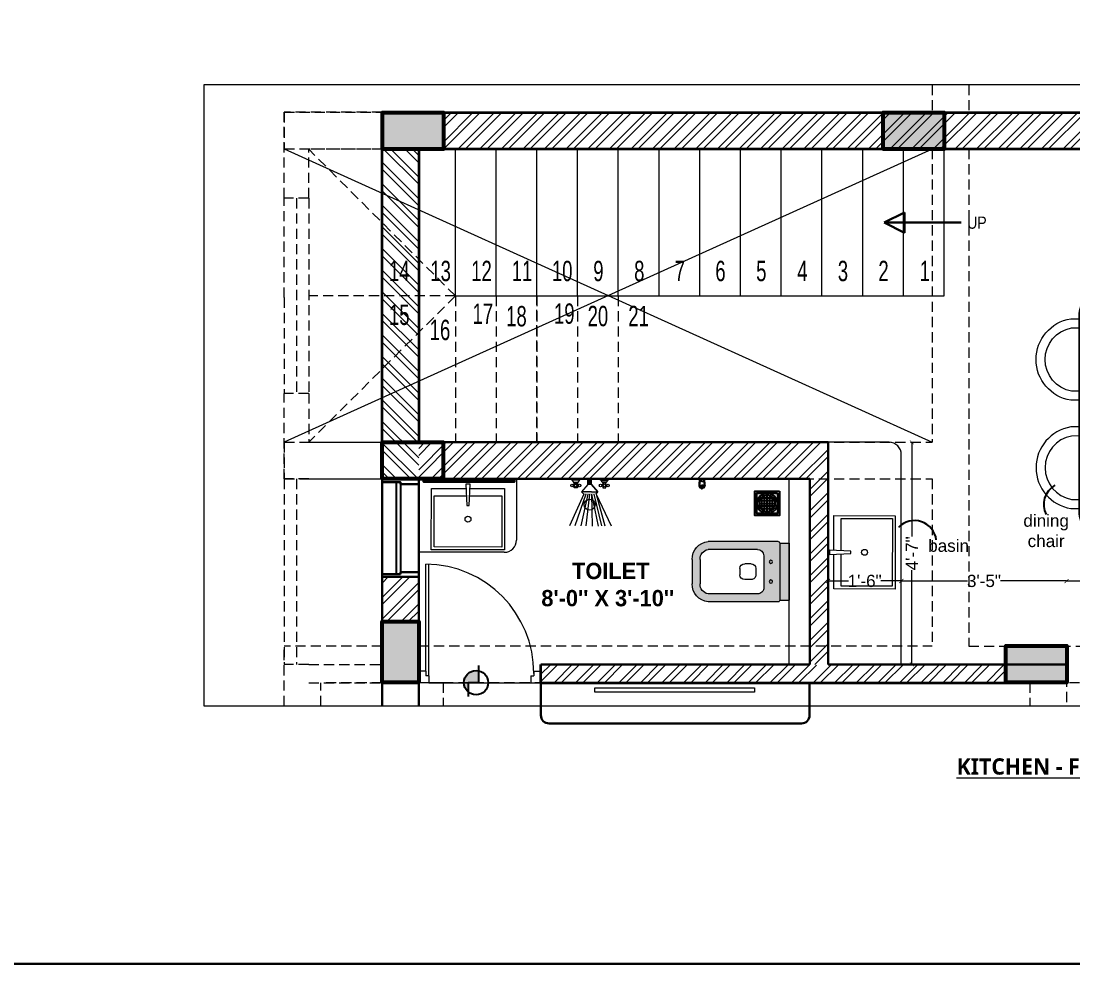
# Model space of a CAD drawing. Header units: inches. Extents: x 3324238 to 135265466, y -1036581 to 20094598.
# Drawn here: x 3354882.6 to 3355140.9, y -519434.8 to -519203.4 of the extents above; entities that cross this region are included whole.
import ezdxf

# ---------------------------------------------------------------- set-up
doc = ezdxf.new("R2010")
doc.units = ezdxf.units.IN
doc.header["$MEASUREMENT"] = 0
doc.header["$PDMODE"] = 3
doc.linetypes.add('00 . GROUND FLOOR$0$DASHED', pattern=[0.75, 0.5, -0.25])
doc.linetypes.add('HIDDEN', pattern=[0.375, 0.25, -0.125])
for name, color, linetype, lineweight in [('1 FOOTING', 10, 'Continuous', 15), ('1. Walls', 7, 'Continuous', 53), ('dim05', 1, 'Continuous', 13), ('DOOR-WINDOW', 5, 'Continuous', 0), ('FUR1', 15, 'Continuous', 0), ('FURNITURE', 32, 'Continuous', 13), ('Labelling', 1, 'Continuous', 25), ('Text', 7, 'Continuous', 15), ('UTILITY', 48, 'Continuous', 9), ('wall', 7, 'Continuous', 30)]:
    doc.layers.add(name, color=color, linetype=linetype, lineweight=lineweight)
for name, color, linetype in [('AR HATCH-7', 7, 'Continuous'), ('SANIT', 232, 'Continuous'), ('str coll', 6, 'Continuous'), ('WC-DET', 8, 'Continuous'), ('WIN', 250, 'Continuous')]:
    doc.layers.add(name, color=color, linetype=linetype)
doc.layers.add('hatch', color=253, linetype='Continuous', lineweight=0, transparency=0.4)
doc.styles.add('100', font='arial.ttf', dxfattribs={"width": 0.65, "height": 100})
doc.styles.get("Standard").update_dxf_attribs({"font": 'GOTHIC.TTF'})
doc.styles.add('style4', font='ARIALN.TTF')
doc.styles.add('The Thakors 3 inches', font='arial.ttf', dxfattribs={"height": 3})
doc.dimstyles.new('The Thakors 3 inches', dxfattribs={"dimtxt": 3, "dimasz": 1, "dimexe": 0.179993, "dimexo": 0.0625, "dimgap": 0.089996, "dimtad": 0, "dimzin": 0, "dimdsep": 46, "dimlunit": 4, "dimtxsty": 'The Thakors 3 inches', "dimblk": 'ARCHTICK', "dimcen": 0.089996, "dimclrd": 5, "dimclre": 5, "dimclrt": 1, "dimadec": 0, "dimazin": 0, "dimtfac": 0.799988, "dimtofl": 0, "dimtmove": 1, "dimatfit": 3, "dimfxl": 1, "dimtolj": 1, "dimtzin": 0, "dimlwd": 5, "dimlwe": 13, "dimarcsym": 0})

# ---------------------------------------------------------------- blocks, each defined once
blk = doc.blocks.new('SD DSD')
at = {"layer": 'FURNITURE'}
for p, q in [((3348486.7, -514623.32), (3348486.68, -514619.42)), ((3348502.23, -514619.34), (3348502.25, -514623.25)), ((3348486.7, -514623.32), (3348502.25, -514623.25)), ((3348483.69, -514625.26), (3348479.79, -514625.25)), ((3348483.69, -514625.26), (3348483.66, -514640.81)), ((3348505.76, -514625.26), (3348509.66, -514625.25)), ((3348505.76, -514625.26), (3348505.79, -514640.81)), ((3348479.75, -514640.8), (3348483.66, -514640.81)), ((3348509.7, -514640.8), (3348505.79, -514640.81)), ((3348479.75, -514651.77), (3348483.66, -514651.76)), ((3348483.69, -514667.31), (3348483.66, -514651.76)), ((3348505.76, -514667.31), (3348505.79, -514651.76)), ((3348509.7, -514651.77), (3348505.79, -514651.76)), ((3348483.69, -514667.31), (3348479.79, -514667.32)), ((3348486.7, -514669.25), (3348486.68, -514673.16)), ((3348486.7, -514669.25), (3348502.25, -514669.32)), ((3348502.23, -514673.23), (3348502.25, -514669.32)), ((3348505.76, -514667.31), (3348509.66, -514667.32))]:
    blk.add_line(p, q, dxfattribs=at)
at = {"layer": 'FURNITURE', "flags": 128}
for points in [[(3348502.23, -514621.56), (3348504.46, -514621.55), (3348504.42, -514614.17, 0.853613), (3348484.42, -514614.22), (3348484.46, -514621.65), (3348486.68, -514621.64)], [(3348502.22, -514619.34), (3348502.23, -514621.56), (3348502.2, -514614.36, 0.835758), (3348486.65, -514614.39), (3348486.67, -514619.42), (3348486.68, -514621.64)], [(3348481.97, -514640.8), (3348481.97, -514643.02), (3348474.58, -514643.01, -0.853613), (3348474.58, -514623.01), (3348482.01, -514623.02), (3348482.01, -514625.25)], [(3348507.48, -514640.8), (3348507.48, -514643.02), (3348514.87, -514643.01, 0.853613), (3348514.87, -514623.01), (3348507.44, -514623.02), (3348507.44, -514625.25)], [(3348479.75, -514640.79), (3348481.97, -514640.8), (3348474.77, -514640.78, -0.835758), (3348474.76, -514625.23), (3348479.79, -514625.24), (3348482.01, -514625.25)], [(3348509.7, -514640.79), (3348507.48, -514640.8), (3348514.68, -514640.78, 0.835758), (3348514.69, -514625.23), (3348509.66, -514625.24), (3348507.44, -514625.25)], [(3348481.97, -514651.77), (3348481.97, -514649.55), (3348474.58, -514649.57, 0.853613), (3348474.58, -514669.57), (3348482.01, -514669.55), (3348482.01, -514667.32)], [(3348507.48, -514651.77), (3348507.48, -514649.55), (3348514.87, -514649.57, -0.853613), (3348514.87, -514669.57), (3348507.44, -514669.55), (3348507.44, -514667.32)], [(3348479.75, -514651.78), (3348481.97, -514651.77), (3348474.77, -514651.79, 0.835758), (3348474.76, -514667.34), (3348479.79, -514667.33), (3348482.01, -514667.33)], [(3348509.7, -514651.78), (3348507.48, -514651.77), (3348514.68, -514651.79, -0.835758), (3348514.69, -514667.34), (3348509.66, -514667.33), (3348507.44, -514667.33)], [(3348502.23, -514671.01), (3348504.46, -514671.02), (3348504.42, -514678.4, -0.853613), (3348484.42, -514678.36), (3348484.46, -514670.92), (3348486.68, -514670.93)], [(3348502.22, -514673.23), (3348502.23, -514671.01), (3348502.2, -514678.21, -0.835758), (3348486.65, -514678.18), (3348486.67, -514673.16), (3348486.68, -514670.93)]]:
    blk.add_lwpolyline(points, format="xyb", dxfattribs=at)
at = {"layer": 'FURNITURE', "lineweight": 30}
blk.add_lwpolyline([(3348506.78, -514676.29), (3348482.68, -514676.29, -0.414214), (3348476.68, -514670.29), (3348476.68, -514622.29, -0.414214), (3348482.68, -514616.29), (3348506.78, -514616.29, -0.414214), (3348512.78, -514622.29), (3348512.78, -514670.29, -0.414214)], format="xyb", close=True, dxfattribs=at)
blk = doc.blocks.new('A$C3EC62B37')
at = {"layer": 'FURNITURE', "lineweight": 30, "ltscale": 0.25, "true_color": 0xffffff}
h = blk.add_hatch(color=7, dxfattribs=at)
h.dxf.hatch_style = 1
h.paths.add_polyline_path([(-12.22, 0), (-12.22, 2.35), (-26.26, 2.35), (-26.26, 0)])
h.paths.add_polyline_path([(-26.26, 2.35), (-12.22, 2.35, 0.414214), (-11.83, 2.74), (-11.83, 19.96, 0.388639), (-16.24, 23.87), (-22.38, 23.87, 0.379499), (-26.65, 19.96), (-26.65, 2.74, 0.414214)])
h.paths.add_polyline_path([(-15.35, 6.26), (-23.13, 6.26, -0.414214), (-24.7, 7.83), (-24.7, 19.96, -0.349567), (-22.37, 21.91), (-16.24, 21.91, -0.364948), (-13.78, 19.96), (-13.78, 7.83, -0.414214)], flags=16)
h.paths.add_polyline_path([(-18.46, 8.22), (-20.02, 8.22, -0.414214), (-21.2, 9.39), (-21.2, 10.96, -0.414214), (-20.02, 12.13), (-18.46, 12.13, -0.414214), (-17.28, 10.96), (-17.28, 9.39, -0.414214)], flags=0)
h.paths.add_polyline_path([(-22.06, 4.53, -1), (-21.27, 4.53, -1)], flags=16)
at = {"layer": 'FURNITURE', "color": 0, "linetype": 'ByBlock', "lineweight": -2}
for p, q in [((-22.24, 23.87), (-16.24, 23.87)), ((-22.24, 21.91), (-16.24, 21.91)), ((-26.65, 2.74), (-26.65, 19.96)), ((-24.7, 7.83), (-24.7, 19.96)), ((-13.78, 7.83), (-13.78, 19.96)), ((-11.83, 2.74), (-11.83, 19.96)), ((-21.2, 9.39), (-21.2, 10.96)), ((-20.02, 12.13), (-18.46, 12.13)), ((-17.28, 9.39), (-17.28, 10.96)), ((-20.02, 8.22), (-18.46, 8.22)), ((-23.13, 6.26), (-15.35, 6.26)), ((-26.26, 2.35), (-12.22, 2.35)), ((-26.26, 2.35), (-26.26, 0)), ((-26.26, 0), (-12.22, 0)), ((-26.26, 0), (-12.22, 0)), ((-12.22, 2.35), (-12.22, 0))]:
    blk.add_line(p, q, dxfattribs=at)
for centre in [(-21.66, 4.53), (-16.81, 4.53)]:
    blk.add_circle(centre, 0.391, dxfattribs=at)
for centre, radius, start, end in [((-22.31, 19.5), 4.37, 89.0873, 174.0395), ((-16.17, 19.5), 4.37, 5.9605, 90.9127), ((-22.31, 19.48), 2.44, 88.437, 168.6348), ((-16.17, 19.48), 2.44, 11.3652, 91.563), ((-20.02, 10.96), 1.17, 90, 180), ((-18.46, 10.96), 1.17, 0, 90), ((-23.13, 7.83), 1.57, 180, 270), ((-20.02, 9.39), 1.17, 180, 270), ((-18.46, 9.39), 1.17, 270, 0), ((-15.35, 7.83), 1.57, 270, 0), ((-26.26, 2.74), 0.391, 180, 270), ((-12.22, 2.74), 0.391, 270, 0)]:
    blk.add_arc(centre, radius, start, end, dxfattribs=at)
blk = doc.blocks.new('A$C07311617')
at = {"layer": 'UTILITY'}
h = blk.add_hatch(color=7, dxfattribs=at)
h.paths.add_polyline_path([(-3.13, 2.02), (-3.13, 0), (-3.74, 0), (-3.74, 0.46), (-3.74, 1.42)])
h.paths.add_polyline_path([(-3.13, 0), (-3.13, -0.46), (-3.13, -2.02), (-3.74, -1.59), (-3.74, -0.46), (-3.74, 0)])
h = blk.add_hatch(color=7, dxfattribs=at)
h.paths.add_polyline_path([(0, 0.46), (0, 0), (-1.35, 0), (-1.35, 0.46)])
h.paths.add_polyline_path([(0, 0), (0, -0.46), (-1.35, -0.46), (-1.35, 0)])
at = {"layer": 'UTILITY', "color": 7}
for p, q in [((-3.74, 1.42), (-11.52, 4.9)), ((-3.74, 0.94), (-11.52, 3.66)), ((-1.74, 3.79), (-1.74, 4.05)), ((-1.74, 2.99), (-1.74, 2.72)), ((-1.47, 3.79), (-1.47, 4.05)), ((-1.47, 2.99), (-1.47, 2.72)), ((-0.8, 3.9), (-0.8, 2.88)), ((-0.27, 2.44), (-0.27, 4.33)), ((-3.74, 0.46), (-11.52, 2.15)), ((-3.74, 0), (-11.52, 0.93)), ((-3.13, 2.02), (-3.74, 1.42)), ((-3.13, -0.46), (-3.13, 2.02)), ((-1.35, 0.46), (-3.13, 2.02)), ((-3.13, 0.46), (-3.13, 1.42)), ((-1.35, -0.46), (-1.35, 0.46)), ((-1.35, 0.46), (0, 0.46)), ((0, -0.46), (0, 0.46)), ((-3.74, -0.46), (-11.62, -0.61)), ((-3.74, -0.46), (-11.57, -2.09)), ((-3.74, -1.03), (-11.52, -2.96)), ((-3.74, -1.59), (-11.52, -5.3)), ((-3.74, -1.59), (-11.52, -3.73)), ((-3.74, -1.59), (-3.13, -2.02)), ((-3.13, -0.46), (-3.13, -2.02)), ((-1.35, -0.46), (-3.13, -2.02)), ((-1.35, -0.46), (0, -0.46)), ((-1.74, -3.22), (-1.74, -2.95)), ((-1.74, -4.02), (-1.74, -4.29)), ((-1.47, -3.22), (-1.47, -2.95)), ((-1.47, -4.02), (-1.47, -4.29)), ((-0.8, -4.13), (-0.8, -3.11)), ((-0.27, -2.68), (-0.27, -4.56))]:
    blk.add_line(p, q, dxfattribs=at)
for points in [[(-1.07, 2.99), (-2.14, 2.99), (-2.14, 3.79), (-1.07, 3.79)], [(-1.07, -3.22), (-2.14, -3.22), (-2.14, -4.02), (-1.07, -4.02)]]:
    blk.add_lwpolyline(points, close=True, dxfattribs=at)
for points in [[(-1.35, 0.46), (-3.13, 2.02)], [(-3.13, -2.02), (-1.35, -0.46)]]:
    blk.add_lwpolyline(points, dxfattribs=at)
for centre, radius in [((-1.6, 4.32), 0.298), ((-1.6, 3.39), 0.298), ((-1.6, 2.45), 0.298), ((-6.31, 0), 1.33), ((-1.6, -2.69), 0.298), ((-1.6, -3.62), 0.298), ((-1.6, -4.55), 0.298)]:
    blk.add_circle(centre, radius, dxfattribs=at)
for centre, start, end in [((-1.47, 5.26), 285.2551, 344.7449), ((-1.47, 1.52), 15.2551, 74.7449), ((-1.47, -1.75), 285.2551, 344.7449), ((-1.47, -5.49), 15.2551, 74.7449)]:
    blk.add_arc(centre, 1.52, start, end, dxfattribs=at)
blk = doc.blocks.new('NAHNYsquare')
at = {"color": 253}
for p, q in [((4.89, -2.32), (1.11, -2.32)), ((4.49, -1.65), (1.51, -1.65)), ((1.67, -4.48), (1.67, -1.49)), ((2.33, -4.87), (2.33, -1.1)), ((3, -0.99), (3, -4.99)), ((3.67, -4.87), (3.67, -1.1)), ((4.33, -4.48), (4.33, -1.49)), ((5, -2.99), (1, -2.99)), ((4.89, -3.65), (1.11, -3.65)), ((4.49, -4.32), (1.51, -4.32))]:
    blk.add_line(p, q, dxfattribs=at)
for points in [[(0, -5.99), (6, -5.99), (6, 0.01), (0, 0.01)], [(0.5, -5.49), (5.5, -5.49), (5.5, -0.49), (0.5, -0.49)]]:
    blk.add_lwpolyline(points, close=True)
for radius in [2.5, 2]:
    blk.add_circle((3, -2.99), radius)
blk = doc.blocks.new('A$C775F2B7C')
at = {"layer": 'WC-DET', "color": 7}
for points in [[(0.0199, 0.0758), (0.0069, 0.0758, 0.150223), (0, 0.0598), (0, 0.0369), (0.0069, 0.004, 0.333354), (0.0114, 0), (0.0248, 0), (0.0382, 0, 0.333354), (0.0427, 0.004), (0.0496, 0.0369), (0.0496, 0.0598, 0.150223), (0.0427, 0.0758), (0.0297, 0.0758)], [(0.025, 0.0202), (0.0118, 0.0202, -0.354974), (0.0072, 0.0233), (0, 0.0572)], [(0.0199, 0.0758), (0.0199, 0.0819, -0.414214), (0.0206, 0.0826), (0.0248, 0.0826)], [(0.0248, 0.0758), (0.0199, 0.0758, 0.150223)], [(0.0246, 0.0202), (0.0378, 0.0202, 0.354974), (0.0423, 0.0233), (0.0496, 0.0572)], [(0.0297, 0.0758), (0.0297, 0.0819, 0.414214), (0.0289, 0.0826), (0.0248, 0.0826)]]:
    blk.add_lwpolyline(points, format="xyb", dxfattribs=at)
at = {"layer": 'WC-DET'}
for points in [[(0, 0.0575), (0.0248, 0.0575)], [(0.0005, 0.0627), (0.0248, 0.0627)], [(0.0011, 0.0651), (0.0248, 0.0651)], [(0.0485, 0.0651), (0.0248, 0.0651)], [(0.0491, 0.0627), (0.0248, 0.0627)], [(0.0496, 0.0575), (0.0248, 0.0575)]]:
    blk.add_lwpolyline(points, dxfattribs=at)
at = {"layer": 'WC-DET', "color": 7}
blk.add_lwpolyline([(0.0297, 0.0758), (0.0248, 0.0758)], dxfattribs=at)
blk = doc.blocks.new('D 2.6 x 7')
at = {"layer": 'DOOR-WINDOW'}
for p, q in [((-2.83, 13.25), (-2.83, 15)), ((-2.83, 13.25), (-1.68, 13.25)), ((-1.68, 12.5), (-1.68, 13.25)), ((0, 12.5), (0, 15)), ((-1.68, 12.5), (0, 12.5)), ((0, -12.5), (0, 12.5)), ((-1.68, -12.5), (-29.1, -12.5)), ((-1.68, -12.5), (0, -12.5)), ((-1.68, -12.5), (-1.68, -13.25)), ((0, -12.5), (0, -15)), ((-2.83, -13.25), (-29.09, -13.25)), ((-2.83, -13.25), (-1.68, -13.25)), ((-2.83, -13.25), (-2.83, -15))]:
    blk.add_line(p, q, dxfattribs=at)
blk.add_arc((-2.4, -13.45), 26.7, 89.6398, 179.5736, dxfattribs=at)
blk = doc.blocks.new('DF DF D')
at = {"layer": 'WIN'}
h = blk.add_hatch(color=256, dxfattribs=at)
h.dxf.hatch_style = 1
h.paths.add_polyline_path([(3351769.17, -515756.21), (3351769.17, -515753.29, 0.049939), (3351768.58, -515753.23, 0.699776), (3351766.66, -515758.48), (3351766.66, -515756.21)])
blk.add_lwpolyline([(3351769.17, -515752), (3351769.17, -515756.21), (3351766.66, -515756.21), (3351766.66, -515759.61)], dxfattribs=at)
blk.add_circle((3351768.58, -515756.21), 2.98, dxfattribs=at)
blk = doc.blocks.new('_ArchTick')
at = {"color": 0, "linetype": 'ByBlock', "const_width": 0.15}
blk.add_lwpolyline([(-0.5, -0.5), (0.5, 0.5)], dxfattribs=at)
blk = doc.blocks.new('*D209')
at = {"layer": 'Defpoints', "color": 0, "lineweight": 30, "ltscale": 4, "transparency": 16777216}
for p in [(3355145.56, -519329.76), (3355148.46, -519329.76, -0.04), (3355139.33, -519356.8, 0.07)]:
    blk.add_point(p, dxfattribs=at)
at = {"layer": 'dim05', "color": 5, "lineweight": 5, "ltscale": 4, "transparency": 16777216}
for p, q in [((3355145.56, -519329.76), (3355145.56, -519339.17)), ((3355145.56, -519356.8), (3355145.56, -519347.38))]:
    blk.add_line(p, q, dxfattribs=at)
for p, rotation in [((3355145.56, -519329.76), 90), ((3355145.56, -519356.8), 270)]:
    blk.add_blockref('_ArchTick', p, dxfattribs=dict(at, rotation=rotation))
at = {"layer": 'dim05', "color": 1, "lineweight": 5, "ltscale": 4, "transparency": 16777216, "insert": (3355145.56, -519343.28), "char_height": 3, "attachment_point": 5, "rotation": 90, "style": 'The Thakors 3 inches'}
blk.add_mtext('\\A1;2\'-3"', dxfattribs=at)
blk = doc.blocks.new('*D255')
at = {"layer": 'Defpoints', "color": 0, "lineweight": 30, "ltscale": 4, "transparency": 16777216}
for p in [(3355139.33, -519340.84), (3355139.33, -519356.8, -0.1), (3355187.23, -519361.3, -0.17)]:
    blk.add_point(p, dxfattribs=at)
at = {"layer": 'dim05', "color": 5, "lineweight": 5, "ltscale": 4, "transparency": 16777216}
for p, q in [((3355139.33, -519340.84), (3355161.75, -519340.84)), ((3355187.23, -519340.84), (3355164.81, -519340.84))]:
    blk.add_line(p, q, dxfattribs=at)
at = {"layer": 'dim05', "color": 5, "lineweight": 5, "ltscale": 4, "transparency": 16777216, "rotation": 180}
blk.add_blockref('_ArchTick', (3355139.33, -519340.84), dxfattribs=at)
at = {"layer": 'dim05', "color": 5, "lineweight": 5, "ltscale": 4, "transparency": 16777216}
blk.add_blockref('_ArchTick', (3355187.23, -519340.84), dxfattribs=at)
at = {"layer": 'dim05', "color": 1, "lineweight": 5, "ltscale": 4, "transparency": 16777216, "insert": (3355163.28, -519340.84), "char_height": 3, "attachment_point": 5, "style": 'The Thakors 3 inches'}
blk.add_mtext("\\A1;4'", dxfattribs=at)
blk = doc.blocks.new('*D256')
at = {"layer": 'Defpoints', "color": 0, "lineweight": 30, "ltscale": 4, "transparency": 16777216}
for p in [(3355080.76, -519340.84), (3355080.76, -519361.3, -0.17), (3355098.76, -519361.26, -0.06)]:
    blk.add_point(p, dxfattribs=at)
at = {"layer": 'dim05', "color": 5, "lineweight": 5, "ltscale": 4, "transparency": 16777216}
for p, q in [((3355080.76, -519340.84), (3355085.82, -519340.84)), ((3355098.76, -519340.84), (3355093.7, -519340.84))]:
    blk.add_line(p, q, dxfattribs=at)
at = {"layer": 'dim05', "color": 5, "lineweight": 5, "ltscale": 4, "transparency": 16777216, "rotation": 180}
blk.add_blockref('_ArchTick', (3355080.76, -519340.84), dxfattribs=at)
at = {"layer": 'dim05', "color": 5, "lineweight": 5, "ltscale": 4, "transparency": 16777216}
blk.add_blockref('_ArchTick', (3355098.76, -519340.84), dxfattribs=at)
at = {"layer": 'dim05', "color": 1, "lineweight": 5, "ltscale": 4, "transparency": 16777216, "insert": (3355089.76, -519340.84), "char_height": 3, "attachment_point": 5, "style": 'The Thakors 3 inches'}
blk.add_mtext('\\A1;1\'-6"', dxfattribs=at)
blk = doc.blocks.new('*D257')
at = {"layer": 'Defpoints', "color": 0, "lineweight": 30, "ltscale": 4, "transparency": 16777216}
for p in [(3355139.33, -519340.84), (3355139.33, -519356.74), (3355098.76, -519361.2)]:
    blk.add_point(p, dxfattribs=at)
at = {"layer": 'dim05', "color": 5, "lineweight": 5, "ltscale": 4, "transparency": 16777216}
for p, q in [((3355098.76, -519340.84), (3355114.97, -519340.84)), ((3355139.33, -519340.84), (3355123.12, -519340.84))]:
    blk.add_line(p, q, dxfattribs=at)
at = {"layer": 'dim05', "color": 5, "lineweight": 5, "ltscale": 4, "transparency": 16777216, "rotation": 180}
blk.add_blockref('_ArchTick', (3355098.76, -519340.84), dxfattribs=at)
at = {"layer": 'dim05', "color": 5, "lineweight": 5, "ltscale": 4, "transparency": 16777216}
blk.add_blockref('_ArchTick', (3355139.33, -519340.84), dxfattribs=at)
at = {"layer": 'dim05', "color": 1, "lineweight": 5, "ltscale": 4, "transparency": 16777216, "insert": (3355119.05, -519340.84), "char_height": 3, "attachment_point": 5, "style": 'The Thakors 3 inches'}
blk.add_mtext('\\A1;3\'-5"', dxfattribs=at)
blk = doc.blocks.new('*D258')
at = {"layer": 'Defpoints', "color": 0, "lineweight": 30, "ltscale": 4, "transparency": 16777216}
for p in [(3355092.28, -519306.8, -0.06), (3355101.35, -519306.8), (3355098.76, -519361.3)]:
    blk.add_point(p, dxfattribs=at)
at = {"layer": 'dim05', "color": 5, "lineweight": 5, "ltscale": 4, "transparency": 16777216}
for p, q in [((3355101.35, -519306.8), (3355101.35, -519329.91)), ((3355101.35, -519361.3), (3355101.35, -519338.19))]:
    blk.add_line(p, q, dxfattribs=at)
for p, rotation in [((3355101.35, -519306.8), 90), ((3355101.35, -519361.3), 270)]:
    blk.add_blockref('_ArchTick', p, dxfattribs=dict(at, rotation=rotation))
at = {"layer": 'dim05', "color": 1, "lineweight": 5, "ltscale": 4, "transparency": 16777216, "insert": (3355101.35, -519334.05), "char_height": 3, "attachment_point": 5, "rotation": 90, "style": 'The Thakors 3 inches'}
blk.add_mtext('\\A1;4\'-7"', dxfattribs=at)

msp = doc.modelspace()

# ---------------------------------------------------------------- hatches: boundary and pattern name
at = {"layer": 'AR HATCH-7', "lineweight": 5, "true_color": 0x939598}
h = msp.add_hatch(color=252, dxfattribs=at)
h.dxf.hatch_style = 1
h.paths.add_polyline_path([(3354986.28, -519225.855), (3354986.28, -519234.855), (3354971.28, -519234.855), (3354971.28, -519225.855)])
h = msp.add_hatch(color=252, dxfattribs=at)
h.dxf.hatch_style = 1
h.paths.add_polyline_path([(3355109.199, -519225.855), (3355109.199, -519234.855), (3355094.199, -519234.855), (3355094.199, -519225.855)])
h = msp.add_hatch(color=252, dxfattribs=at)
h.dxf.hatch_style = 1
h.paths.add_polyline_path([(3354971.265, -519350.795), (3354980.265, -519350.795), (3354980.265, -519365.795), (3354971.265, -519365.795)])
h = msp.add_hatch(color=252, dxfattribs=at)
h.dxf.hatch_style = 1
h.paths.add_polyline_path([(3355139.332, -519356.8), (3355139.332, -519365.8), (3355124.332, -519365.8), (3355124.332, -519356.8)])
at = {"layer": 'hatch', "lineweight": 15, "true_color": 0x636466}
h = msp.add_hatch(dxfattribs=at)
h.set_pattern_fill('ANSI32', color=251, scale=10, angle=360)
h.set_pattern_definition([(45, (14596.125, -5189.5672), (-2.6516504294, 2.6516504294), []), (45, (14597.893, -5189.5672), (-2.6516504294, 2.6516504294), [])])
h.paths.add_polyline_path([(3354986.28, -519225.855), (3354986.28, -519234.855), (3355173.883, -519234.88), (3355173.883, -519225.859)])
h = msp.add_hatch(dxfattribs=at)
h.set_pattern_fill('ANSI32', color=251, scale=10, angle=450)
h.set_pattern_definition([(135, (2840934.7332, -3859705.9532), (-2.6516504294, -2.6516504294), []), (135, (2840934.7332, -3859704.1855), (-2.6516504294, -2.6516504294), [])])
h.paths.add_polyline_path([(3354971.283, -519315.799), (3354980.266, -519315.799), (3354980.266, -519234.878), (3354971.266, -519234.832)])
h = msp.add_hatch(dxfattribs=at)
h.set_pattern_fill('ANSI32', color=251, scale=10, angle=360)
h.set_pattern_definition([(45, (3532.977, -189.1647), (-2.6516504294, 2.6516504294), []), (45, (3534.7446, -189.1647), (-2.6516504294, 2.6516504294), [])])
h.paths.add_polyline_path([(3355080.765, -519306.798), (3354980.265, -519306.799), (3354980.265, -519315.799), (3355076.265, -519315.798), (3355076.265, -519361.299), (3355080.765, -519361.298)])
at = {"layer": 'hatch', "ltscale": 10}
h = msp.add_hatch(dxfattribs=at)
h.set_pattern_fill('ANSI32', color=256, scale=10, angle=360, style=0)
h.set_pattern_definition([(45, (34727.048, -11555.163), (-2.6516504294, 2.6516504294), []), (45, (34728.816, -11555.163), (-2.6516504294, 2.6516504294), [])])
h.paths.add_polyline_path([(3354971.265, -519339.8), (3354980.265, -519339.8), (3354980.265, -519350.795), (3354971.265, -519350.795)])
at = {"layer": 'hatch', "lineweight": 15, "true_color": 0x636466}
h = msp.add_hatch(dxfattribs=at)
h.set_pattern_fill('ANSI32', color=251, scale=10, angle=360)
h.set_pattern_definition([(45, (14647.1483, -5324.908), (-2.6516504294, 2.6516504294), []), (45, (14648.916, -5324.908), (-2.6516504294, 2.6516504294), [])])
h.paths.add_polyline_path([(3355010.264, -519361.384), (3355010.265, -519365.713), (3355124.332, -519365.813), (3355124.332, -519361.536)])

# ---------------------------------------------------------------- linework, layer by layer
at = {"color": 4, "lineweight": 35, "elevation": -0.108}
msp.add_lwpolyline([(3354981.57, -519316.112), (3355003.701, -519316.112), (3355003.701, -519316.511), (3354981.57, -519316.511)], close=True, dxfattribs=at)
at = {"layer": '1 FOOTING', "color": 5, "linetype": 'HIDDEN', "lineweight": 15, "ltscale": 10}
for p, q in [((3355106.323, -519219.049, -0.14), (3355106.322, -519225.86, -0.14)), ((3355115.323, -519219.049, -0.14), (3355115.322, -519225.782, -0.14)), ((3354947.264, -519225.793, -0.027), (3355106.322, -519225.783, -0.027)), ((3354947.264, -519225.793, -0.027), (3354947.265, -519234.793, -0.027)), ((3355115.322, -519225.782, -0.027), (3355217.345, -519225.776, -0.027)), ((3354947.265, -519234.793, -0.027), (3355109.215, -519234.783, -0.027)), ((3355106.322, -519234.783, -0.14), (3355106.317, -519306.802, -0.14)), ((3355115.322, -519234.782, -0.14), (3355115.314, -519356.796, -0.14)), ((3355115.322, -519234.782, -0.027), (3355217.345, -519234.776, -0.027)), ((3354947.265, -519306.793, -0.027), (3354947.264, -519315.793, -0.027)), ((3354947.265, -519306.793, -0.027), (3355106.317, -519306.802, -0.14)), ((3354947.264, -519315.793, -0.027), (3355106.317, -519315.802, -0.14)), ((3354971.254, -519365.793, 0.041), (3354971.257, -519315.794, -0.044)), ((3354980.254, -519365.793, 0.041), (3354980.257, -519315.795, -0.044)), ((3355106.317, -519315.802, -0.14), (3355106.314, -519356.795, -0.14)), ((3354971.264, -519356.803, -0.073), (3354947.264, -519356.803, -0.09)), ((3354947.264, -519371.5, -0.084), (3354947.264, -519356.803, -0.09)), ((3354956.264, -519356.803, -0.09), (3354956.264, -519356.803, -0.09)), ((3354980.255, -519356.793, 0.039), (3355106.314, -519356.795, 0.014)), ((3355115.314, -519356.796, 0.012), (3355217.342, -519356.798, -0.008)), ((3355139.322, -519356.793, 0.041), (3355139.322, -519371.5, 0.035)), ((3354947.264, -519365.803, -0.09), (3354947.264, -519365.803, -0.09)), ((3354971.264, -519365.803, -0.073), (3354956.264, -519365.803, -0.084)), ((3354956.264, -519371.5, -0.084), (3354956.264, -519365.803, -0.086)), ((3354971.264, -519365.783, -0.06), (3354971.264, -519371.5, -0.059)), ((3354986.27, -519365.793, 0.038), (3355300.043, -519365.769, 0.012)), ((3354986.27, -519365.783, -0.06), (3354986.27, -519371.5, -0.059)), ((3355130.322, -519365.796, 0.037), (3355130.322, -519371.5, 0.034))]:
    msp.add_line(p, q, dxfattribs=at)
at = {"layer": '1 FOOTING', "color": 5, "linetype": 'ByBlock', "lineweight": 15, "ltscale": 3}
for p, q in [((3354947.265, -519234.793, -0.027), (3355106.317, -519306.802, -0.14)), ((3355106.322, -519234.855, -0.044), (3354947.265, -519306.793, -0.027))]:
    msp.add_line(p, q, dxfattribs=at)
at = {"layer": '1 FOOTING', "linetype": 'ByBlock', "lineweight": 15, "ltscale": 3}
for p, q in [((3354971.255, -519356.793, 0.041), (3354971.285, -519356.793, 0.041)), ((3355130.322, -519356.793, 0.041), (3355130.322, -519356.8, 0.041)), ((3354971.254, -519365.793, 0.041), (3354986.27, -519365.783, -0.06)), ((3354971.254, -519365.793, 0.041), (3354980.285, -519365.793, 0.039))]:
    msp.add_line(p, q, dxfattribs=at)
at = {"layer": '1. Walls', "color": 6, "lineweight": 53}
for points, elevation in [([(3354971.352, -519234.855), (3354971.352, -519225.855), (3354986.352, -519225.855), (3354986.352, -519234.855)], -0.044), ([(3355094.271, -519234.855), (3355094.271, -519225.855), (3355109.271, -519225.855), (3355109.271, -519234.855)], -0.044), ([(3354971.302, -519315.794), (3354971.302, -519306.794), (3354986.302, -519306.794), (3354986.302, -519315.794)], -0.044), ([(3354980.342, -519365.795), (3354971.342, -519365.795), (3354971.342, -519350.795), (3354980.342, -519350.795)], 0.023), ([(3355124.41, -519365.795), (3355124.41, -519356.795), (3355139.41, -519356.795), (3355139.41, -519365.795)], 0.023)]:
    msp.add_lwpolyline(points, close=True, dxfattribs=dict(at, elevation=elevation))
at = {"layer": 'DOOR-WINDOW', "color": 5, "lineweight": 30}
for p, q in [((3354971.266, -519316.549, -0.109), (3354971.266, -519339.15, -0.173)), ((3354980.265, -519317.049, -0.109), (3354980.265, -519338.649, -0.173))]:
    msp.add_line(p, q, dxfattribs=at)
at = {"layer": 'DOOR-WINDOW', "color": 5, "lineweight": 25}
for p, q in [((3354974.765, -519316.549, -0.11), (3354974.765, -519339.15, -0.172)), ((3354975.765, -519317.049, -0.111), (3354975.765, -519338.649, -0.171))]:
    msp.add_line(p, q, dxfattribs=at)
at = {"layer": 'FURNITURE', "lineweight": 30}
for p, q in [((3355010.265, -519373.799, -0.249), (3355010.265, -519365.799, -0.179)), ((3355076.242, -519365.78, -0.249), (3355076.242, -519373.799, -0.249)), ((3355074.242, -519375.799, -0.249), (3355012.265, -519375.799, -0.249))]:
    msp.add_line(p, q, dxfattribs=at)
at = {"layer": 'FURNITURE', "elevation": -0.039}
for points in [[(3354992.864, -519318.121), (3355001.375, -519318.135), (3355001.366, -519333.229), (3354983.366, -519333.208), (3354983.375, -519318.114), (3354991.887, -519318.12)], [(3354992.776, -519319.921), (3355000.653, -519319.935), (3355000.646, -519332.508), (3354984.087, -519332.489), (3354984.094, -519319.915), (3354991.972, -519319.92)], [(3355082.181, -519333.315), (3355082.195, -519324.804), (3355097.289, -519324.813), (3355097.269, -519342.813), (3355082.175, -519342.804), (3355082.18, -519334.292)], [(3355083.981, -519333.403), (3355083.995, -519325.525), (3355096.569, -519325.533), (3355096.549, -519342.092), (3355083.976, -519342.085), (3355083.981, -519334.206)]]:
    msp.add_lwpolyline(points, dxfattribs=at)
for points in [[(3354992.087, -519322.337), (3354992.658, -519322.337), (3354992.916, -519317.04), (3354991.836, -519317.04)], [(3355086.397, -519334.092), (3355086.397, -519333.52), (3355081.101, -519333.263), (3355081.1, -519334.343)]]:
    msp.add_lwpolyline(points, close=True, dxfattribs=at)
at = {"layer": 'FURNITURE', "color": 251, "lineweight": 18, "true_color": 0x636466, "elevation": -0.109}
msp.add_lwpolyline([(3355023.498, -519367.053), (3355062.718, -519367.053), (3355062.718, -519368.13), (3355023.498, -519368.13)], close=True, dxfattribs=at)
at = {"layer": 'FURNITURE'}
for centre in [(3354992.37, -519325.682, -0.039), (3355089.742, -519333.809, -0.039)]:
    msp.add_circle(centre, 0.72, dxfattribs=at)
at = {"layer": 'FURNITURE', "lineweight": 30}
for centre, start, end in [((3355012.265, -519373.799, -0.249), 180, 270.00004), ((3355074.242, -519373.799, -0.249), 270.00004, 0)]:
    msp.add_arc(centre, 2, start, end, dxfattribs=at)
at = {"layer": 'Labelling', "color": 1}
for centre, radius, start, end in [((3355139.132, -519322.078, -0.109), 5.427, 119.47419, 206.89339), ((3355101.983, -519331.412, -0.109), 5.4, 6.95134, 136.13262)]:
    msp.add_arc(centre, radius, start, end, dxfattribs=at)
at = {"layer": 'str coll', "color": 18, "lineweight": 30, "true_color": 0x000000}
for p, q in [((3355094.553, -519252.858, -0.109), (3355099.564, -519250.363, -0.109)), ((3355099.564, -519255.353, -0.109), (3355099.564, -519250.363, -0.109)), ((3355099.564, -519252.858, -0.109), (3355094.553, -519252.858, -0.109)), ((3355094.553, -519252.858, -0.109), (3355099.564, -519255.353, -0.109)), ((3355113.44, -519252.858, -0.109), (3355099.564, -519252.858, -0.109))]:
    msp.add_line(p, q, dxfattribs=at)
at = {"layer": 'str coll', "color": 5, "lineweight": 30}
msp.add_lwpolyline([(3354439.626, -518967.527), (3355710.483, -518967.527), (3355710.483, -519434.841), (3354439.626, -519434.841)], close=True, dxfattribs=at)
at = {"layer": 'str coll', "lineweight": 5, "elevation": -0.108}
msp.add_lwpolyline([(3355334.541, -519219.049), (3354927.525, -519219.049), (3354927.525, -519371.5), (3355334.541, -519371.5)], close=True, dxfattribs=at)
at = {"layer": 'str coll', "lineweight": 40}
for points, elevation in [([(3354986.28, -519225.855), (3354986.28, -519234.855), (3354971.28, -519234.855), (3354971.28, -519225.855)], -0.109), ([(3355109.199, -519225.855), (3355109.199, -519234.855), (3355094.199, -519234.855), (3355094.199, -519225.855)], -0.109), ([(3354971.265, -519350.795), (3354980.265, -519350.795), (3354980.265, -519365.795), (3354971.265, -519365.795)], -0.041), ([(3355139.332, -519356.8), (3355139.332, -519365.8), (3355124.332, -519365.8), (3355124.332, -519356.8)], -0.041)]:
    msp.add_lwpolyline(points, close=True, dxfattribs=dict(at, elevation=elevation))
at = {"layer": 'wall', "color": 252, "linetype": '00 . GROUND FLOOR$0$DASHED', "lineweight": 15, "ltscale": 5, "true_color": 0x939598}
for p, q in [((3354971.265, -519225.8, -0.109), (3354947.265, -519225.8, -0.109)), ((3354947.265, -519225.859, -0.109), (3354947.265, -519225.8, -0.109)), ((3354947.265, -519246.875, -0.107), (3354947.265, -519225.859, -0.11)), ((3354971.265, -519234.859, -0.109), (3354953.265, -519234.859, -0.109)), ((3354989.282, -519270.861, -0.109), (3354953.265, -519234.861, -0.109)), ((3354953.265, -519246.875, -0.107), (3354953.265, -519234.861, -0.109)), ((3355009.265, -519306.799, -0.109), (3355009.265, -519234.859, -0.109)), ((3354947.264, -519271.293, -0.109), (3354947.265, -519246.875, -0.109)), ((3354953.265, -519246.875, -0.109), (3354947.265, -519246.875, -0.109)), ((3354950.265, -519246.875, -0.109), (3354950.265, -519294.798, -0.109)), ((3354953.265, -519246.875, -0.109), (3354953.265, -519294.798, -0.109)), ((3354947.264, -519271.293, -0.109), (3354947.265, -519294.798, -0.109)), ((3354989.282, -519270.861, -0.109), (3354953.264, -519270.861, -0.109)), ((3354989.282, -519270.861, -0.109), (3354953.264, -519306.789, -0.109)), ((3354989.282, -519270.861, -0.109), (3354989.282, -519306.799, -0.109)), ((3354999.282, -519270.861, -0.109), (3354999.282, -519306.799, -0.109)), ((3355009.282, -519270.861, -0.109), (3355009.282, -519306.799, -0.109)), ((3355019.299, -519270.862, -0.109), (3355019.299, -519306.799, -0.109)), ((3355029.283, -519270.861, -0.109), (3355029.283, -519306.799, -0.109)), ((3354947.265, -519315.799, -0.109), (3354947.265, -519294.798, -0.109)), ((3354953.265, -519294.798, -0.109), (3354947.265, -519294.798, -0.109)), ((3354953.265, -519294.798, -0.107), (3354953.264, -519306.789, -0.109)), ((3354953.264, -519306.789, -0.109), (3354971.265, -519306.789, -0.109)), ((3354953.265, -519315.799, -0.109), (3354947.265, -519315.799, -0.109)), ((3354947.265, -519315.799, -0.109), (3354947.265, -519361.299, -0.179)), ((3354950.265, -519315.799, -0.109), (3354950.265, -519361.299, -0.179)), ((3354953.265, -519315.799, -0.109), (3354971.265, -519315.799, -0.109)), ((3354953.265, -519361.299, -0.179), (3354947.265, -519361.299, -0.179)), ((3354953.265, -519361.299, -0.179), (3354971.265, -519361.299, -0.179)), ((3354953.265, -519365.801, -0.109), (3354971.265, -519365.801, -0.109))]:
    msp.add_line(p, q, dxfattribs=at)
at = {"layer": 'wall', "lineweight": 5}
for p, q in [((3354989.282, -519270.861, -0.109), (3354989.283, -519234.858, -0.109)), ((3354999.282, -519270.861, -0.109), (3354999.283, -519234.858, -0.109)), ((3355009.282, -519270.861, -0.109), (3355009.283, -519234.859, -0.109)), ((3355019.282, -519270.861, -0.109), (3355019.283, -519234.859, -0.109)), ((3355029.283, -519270.861, -0.109), (3355029.283, -519234.859, -0.109)), ((3355039.283, -519270.861, -0.109), (3355039.283, -519234.859, -0.109)), ((3355049.283, -519270.861, -0.109), (3355049.283, -519234.859, -0.109)), ((3355059.283, -519270.861, -0.109), (3355059.283, -519234.859, -0.109)), ((3355069.283, -519270.861, -0.109), (3355069.283, -519234.859, -0.109)), ((3355079.283, -519270.861, -0.109), (3355079.283, -519234.859, -0.109)), ((3355089.283, -519270.861, -0.109), (3355089.283, -519234.859, -0.109)), ((3355099.283, -519270.861, -0.109), (3355099.283, -519234.859, -0.109)), ((3355109.283, -519270.861, -0.109), (3355109.283, -519234.859, -0.109)), ((3355119.283, -519234.987, -0.109), (3355119.283, -519234.859, -0.109)), ((3355129.283, -519234.996, -0.109), (3355129.283, -519234.859, -0.109)), ((3354977.261, -519263.859, -0.109), (3354977.261, -519263.858, -0.109)), ((3354977.261, -519263.859, -0.109), (3354977.261, -519263.858, -0.109)), ((3354977.261, -519263.859, -0.109), (3354977.261, -519263.858, -0.109)), ((3354977.261, -519263.859, -0.109), (3354977.261, -519263.858, -0.109)), ((3354989.282, -519270.861, -0.109), (3355109.283, -519270.861, -0.109)), ((3354989.282, -519270.861, -0.109), (3355109.283, -519270.861, -0.109))]:
    msp.add_line(p, q, dxfattribs=at)
at = {"layer": 'wall', "lineweight": 30}
for p, q in [((3354980.265, -519306.799, -0.109), (3355080.765, -519306.798, -0.109)), ((3355080.765, -519361.298, -0.109), (3355080.765, -519306.799, -0.109)), ((3354971.266, -519315.799, -0.109), (3355076.265, -519315.798, -0.109)), ((3355076.265, -519361.299, -0.109), (3355076.265, -519315.799, -0.109)), ((3354980.265, -519338.649, -0.173), (3354975.765, -519338.649, -0.173)), ((3354975.765, -519339.15, -0.173), (3354975.765, -519338.649, -0.173)), ((3354975.765, -519339.15, -0.173), (3354971.265, -519339.15, -0.173)), ((3354971.265, -519339.799, -0.173), (3354971.265, -519371.5, -0.132)), ((3354980.265, -519339.799, -0.173), (3354971.265, -519339.799, -0.173)), ((3354980.265, -519371.5, -0.132), (3354980.265, -519339.8, -0.173)), ((3355010.264, -519361.299, -0.179), (3355076.265, -519361.299, -0.109)), ((3355080.765, -519361.298, -0.109), (3355139.331, -519361.302, -0.109))]:
    msp.add_line(p, q, dxfattribs=at)
at = {"layer": 'wall', "color": 251, "lineweight": 5, "true_color": 0x636466}
for p, q in [((3355095.758, -519306.799, 0.031), (3355080.765, -519306.798, -0.109)), ((3355098.758, -519361.3, 0.059), (3355098.758, -519309.799, 0.059)), ((3355071.265, -519361.299, -0.109), (3355071.265, -519315.799, -0.109)), ((3355080.765, -519341.298, -0.109), (3355080.764, -519341.298, -0.109))]:
    msp.add_line(p, q, dxfattribs=at)
at = {"layer": 'wall', "lineweight": 9}
for p, q in [((3355004.265, -519315.799, -0.109), (3355004.265, -519330.799, -0.109)), ((3355001.265, -519333.799, -0.109), (3354980.265, -519333.799, -0.109))]:
    msp.add_line(p, q, dxfattribs=at)
at = {"layer": 'wall', "lineweight": 35}
for p, q in [((3355010.265, -519365.8, -0.179), (3355010.264, -519361.299, -0.179)), ((3355139.331, -519365.8, -0.109), (3355139.331, -519361.302, -0.109)), ((3355010.265, -519365.8, -0.109), (3355139.331, -519365.8, -0.109))]:
    msp.add_line(p, q, dxfattribs=at)
at = {"layer": 'wall', "lineweight": 35, "elevation": -0.109}
msp.add_lwpolyline([(3354971.266, -519315.799), (3354971.266, -519225.859), (3355173.883, -519225.859), (3355173.883, -519234.88), (3354980.265, -519234.859), (3354980.265, -519306.799)], dxfattribs=at)
at = {"layer": 'wall', "lineweight": 30, "elevation": -0.109}
msp.add_lwpolyline([(3354971.266, -519316.549), (3354971.266, -519315.799), (3354980.265, -519315.799), (3354980.265, -519317.049), (3354975.765, -519317.049), (3354975.765, -519316.549)], close=True, dxfattribs=at)
at = {"layer": 'wall', "lineweight": 30, "elevation": -0.173}
msp.add_lwpolyline([(3354975.765, -519338.649), (3354980.265, -519338.649), (3354980.265, -519339.8), (3354971.265, -519339.8), (3354971.265, -519339.15)], dxfattribs=at)
at = {"layer": 'wall', "color": 251, "lineweight": 5, "true_color": 0x636466, "extrusion": (-0.009306, 2.27931e-18, 0.999957)}
msp.add_arc((3354950.477, -519309.799, -31222.4), 3, 0, 89.99597, dxfattribs=at)
at = {"layer": 'wall', "lineweight": 9}
msp.add_arc((3355001.265, -519330.799, -0.109), 3, 270.00001, 0, dxfattribs=at)

# ---------------------------------------------------------------- block references
at = {"lineweight": 35}
msp.add_blockref('DF DF D', (3225.781, -3609.6, -0.179), dxfattribs=at)
at = {"layer": 'DOOR-WINDOW', "color": 5, "lineweight": 30, "rotation": 270.0001368980017}
msp.add_blockref('D 2.6 x 7', (3354995.265, -519365.806, -0.179), dxfattribs=at)
at = {"layer": 'FURNITURE', "lineweight": 18, "rotation": 90.03312803684925}
msp.add_blockref('A$C07311617', (3355022.222, -519315.798, -0.109), dxfattribs=at)
at = {"layer": 'FURNITURE', "xscale": -1, "rotation": 89.99999999715405}
msp.add_blockref('A$C3EC62B37', (3355071.265, -519357.787, -0.109), dxfattribs=at)
at = {"layer": 'SANIT', "linetype": 'ByBlock', "xscale": -1, "rotation": 90}
msp.add_blockref('NAHNYsquare', (3355062.831, -519318.798, -0.039), dxfattribs=at)
at = {"layer": 'str coll', "lineweight": 35}
msp.add_blockref('SD DSD', (6665.79, -4653.47, -0.144), dxfattribs=at)
at = {"layer": 'WC-DET', "xscale": 27.91359444021024, "yscale": 27.91359444021024, "zscale": 27.91359444021024, "rotation": 180}
msp.add_blockref('A$C775F2B7C', (3355050.509, -519315.798, -0.039), dxfattribs=at)

# ---------------------------------------------------------------- texts
at = {"layer": 'FUR1', "style": 'style4'}
msp.add_text('UP', height=3, dxfattribs=at).set_placement((3355114.939, -519254.371, -0.109))
at = {"layer": 'Labelling', "color": 1, "char_height": 3, "width": 33.45427, "attachment_point": 5, "style": 'style4'}
for s, insert in [('\\A1;{\\fArial|b0|i0|c0|p34;dining \\Pchair}', (3355134.319, -519328.543, -0.109)), ('\\A1;{\\fArial|b0|i0|c0|p34;basin}', (3355110.365, -519332.203, -0.109))]:
    msp.add_mtext(s, dxfattribs=dict(at, insert=insert))
at = {"layer": 'Text', "color": 1, "style": '100', "width": 0.65}
for s, p in [('14', (3354972.974, -519267.24, -0.109)), ('13', (3354983.13, -519267.241, -0.109)), ('12', (3354993.164, -519267.241, -0.109)), ('11', (3355003.122, -519267.241, -0.109)), ('10', (3355012.975, -519267.242, -0.109)), ('9', (3355023.131, -519267.242, -0.109)), ('8', (3355033.165, -519267.242, -0.109)), ('7', (3355043.123, -519267.242, -0.109)), ('6', (3355053.095, -519267.242, -0.109)), ('5', (3355063.123, -519267.242, -0.109)), ('4', (3355073.209, -519267.242, -0.109)), ('3', (3355083.165, -519267.242, -0.109)), ('2', (3355093.131, -519267.242, -0.109)), ('1', (3355103.283, -519267.242, -0.109)), ('15', (3354972.975, -519277.994, -0.109)), ('17', (3354993.49, -519277.736, -0.109)), ('18', (3355001.745, -519278.338, -0.109)), ('19', (3355013.49, -519277.704, -0.109)), ('20', (3355021.745, -519278.306, -0.109)), ('21', (3355031.728, -519278.306, -0.109)), ('16', (3354982.975, -519281.711, -0.109))]:
    msp.add_text(s, height=5, dxfattribs=at).set_placement(p)
at = {"layer": 'Text', "lineweight": 15, "ltscale": 0.5, "insert": (3354996.582, -519336.379, -0.039), "char_height": 4, "attachment_point": 1}
msp.add_mtext_dynamic_manual_height_columns("\\pxqc;{\\fCentury Gothic|b1|i0|c0|p34;\\C256;\\c0; TOILET\\P8'-0'' X 3'-10''}", width=60.21435, gutter_width=1, heights=[0], dxfattribs=at)

# ---------------------------------------------------------------- dimensions: what is measured, and where the dimension line sits
at = {"layer": 'dim05', "lineweight": 5, "ltscale": 4}
for base, p1, p2, picture, middle in [((3355101.354, -519306.799, 0.059), (3355098.758, -519361.3, 0.059), (3355092.278, -519306.799, -0.002), '*D258', (3355101.354, -519334.049, 0.059)), ((3355145.559, -519329.756, -0.108), (3355139.332, -519356.8, -0.041), (3355148.465, -519329.756, -0.144), '*D209', (3355145.559, -519343.278, -0.108))]:
    dim = msp.add_linear_dim(base=base, p1=p1, p2=p2, angle=90, dimstyle='The Thakors 3 inches', override={"dimtxt": 32, "dimdec": 0, "dimse1": 1, "dimse2": 1}, dxfattribs=at)
    dim.commit()
    dim.dimension.update_dxf_attribs({"geometry": picture, "text_midpoint": middle})
for base, p1, p2, picture, middle in [((3355080.765, -519340.842, 0.059), (3355098.758, -519361.259, 0), (3355080.765, -519361.298, -0.109), '*D256', (3355089.761, -519340.842, 0.059)), ((3355139.332, -519340.842, 0.059), (3355098.758, -519361.197, 0.059), (3355139.332, -519356.737, 0.059), '*D257', (3355119.045, -519340.842, 0.059)), ((3355139.332, -519340.842, 0.059), (3355187.229, -519361.296, -0.109), (3355139.332, -519356.8, -0.041), '*D255', (3355163.281, -519340.842, 0.059))]:
    dim = msp.add_linear_dim(base=base, p1=p1, p2=p2, dimstyle='The Thakors 3 inches', override={"dimtxt": 32, "dimdec": 0, "dimse1": 1, "dimse2": 1}, dxfattribs=at)
    dim.commit()
    dim.dimension.update_dxf_attribs({"geometry": picture, "text_midpoint": middle})

# ---------------------------------------------------------------- next in the draw order: texts
at = {"layer": 'dim05', "lineweight": 5, "ltscale": 4, "insert": (3355112.347, -519388.422, -0.108), "char_height": 4, "width": 108.86075, "attachment_point": 7, "bg_fill": 2}
msp.add_mtext('{\\fMalgun Gothic|b1|i0|c0|p34;\\L\\C1;KITCHEN - FURNITURE LAYOUT }', dxfattribs=at)

doc.saveas('drawing.dxf')
